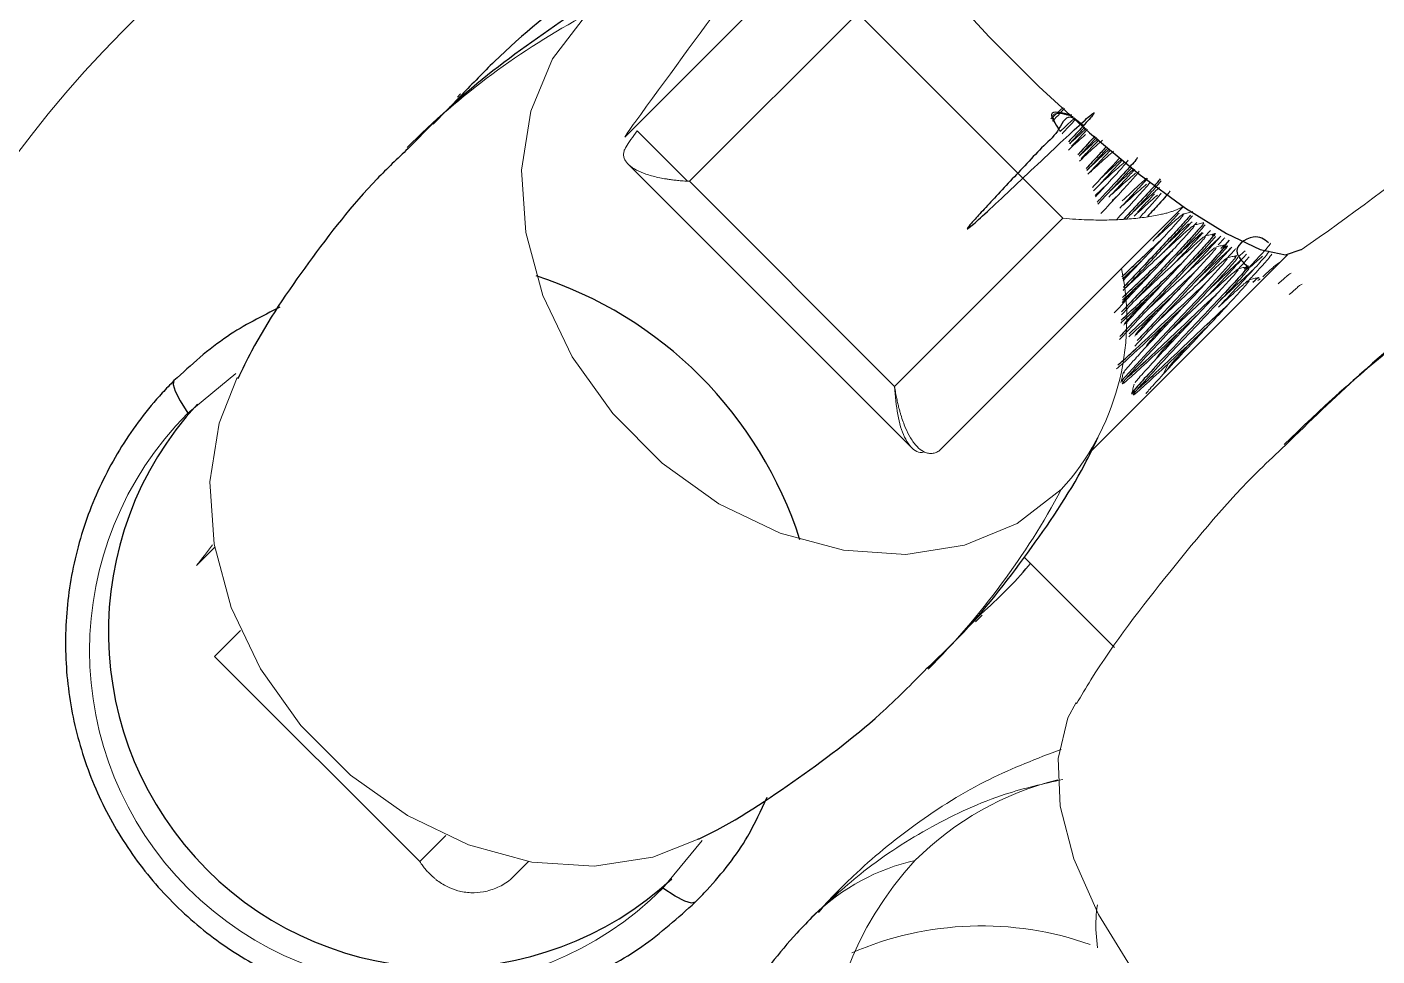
# Model space of a CAD drawing. Header units: millimetres. Extents: x -635 to 515, y -448 to 489.
# Drawn here: x -582.26 to -547.47, y 174.48 to 198.41 of the extents above; entities that cross this region are included whole.
import ezdxf

# ---------------------------------------------------------------- set-up
doc = ezdxf.new("R2010")
doc.units = ezdxf.units.MM

msp = doc.modelspace()

# ---------------------------------------------------------------- linework, layer by layer
at = {"color": 144, "linetype": 'Continuous', "lineweight": 18}
for p, q in [((-530.297, 247.799), (-579.794, 198.301)), ((-566.852, 195.577), (-560.547, 201.882)), ((-560.852, 198.771), (-565.186, 194.437)), ((-555.567, 193.487), (-560.852, 198.771)), ((-565.241, 194.444), (-566.533, 195.735)), ((-565.186, 194.437), (-559.901, 189.153)), ((-558.761, 187.487), (-552.457, 193.791)), ((-552.112, 193.38), (-552.222, 193.261)), ((-551.763, 193.169), (-551.918, 193.001)), ((-554.833, 187.484), (-549.774, 192.543)), ((-549.965, 192.353), (-549.966, 192.354)), ((-552.96, 189.498), (-552.85, 189.734)), ((-576.879, 189.487), (-578.115, 188.462)), ((-577.891, 184.538), (-577.425, 185.004)), ((-556.565, 184.751), (-554.237, 182.423)), ((-576.754, 182.868), (-577.424, 182.199)), ((-577.424, 182.199), (-572.139, 176.915)), ((-571.47, 177.584), (-572.139, 176.915)), ((-565.877, 176.223), (-564.857, 177.451)), ((-569.8, 176.447), (-569.334, 176.913)), ((-561.551, 175.94), (-561.258, 176.251))]:
    msp.add_line(p, q, dxfattribs=at)
at = {"color": 7, "linetype": 'Continuous', "lineweight": 25}
for p, q in [((-571.051, 196.668), (-571.792, 195.913)), ((-566.751, 194.862), (-559.476, 187.587)), ((-554.735, 194.073), (-554.421, 194.367)), ((-554.291, 193.942), (-554.139, 194.083)), ((-555.567, 193.487), (-559.901, 189.153)), ((-551.275, 192.917), (-551.385, 192.797)), ((-558.203, 182.744), (-557.665, 183.293))]:
    msp.add_line(p, q, dxfattribs=at)
at = {"color": 7, "linetype": 'Continuous', "lineweight": 25, "flags": 128}
for points in [[(-561.663, 204.914), (-561.796, 204.513), (-561.656, 203.863), (-561.249, 202.99), (-560.593, 201.935), (-559.716, 200.742), (-558.656, 199.464), (-557.461, 198.157), (-556.181, 196.878), (-554.874, 195.682), (-553.596, 194.623), (-552.403, 193.746), (-551.348, 193.089), (-550.475, 192.682), (-549.825, 192.542), (-549.424, 192.676)], [(-551.136, 192.488), (-551.1, 192.519), (-551.136, 192.441), (-551.446, 192.095), (-551.985, 191.514), (-552.629, 190.831), (-553.263, 190.159), (-553.772, 189.609), (-554.04, 189.305), (-554.026, 189.276), (-554.026, 189.276)]]:
    msp.add_lwpolyline(points, dxfattribs=at)
at = {"color": 144, "linetype": 'Continuous', "lineweight": 18, "flags": 128}
for points in [[(-567.843, 198.734), (-568.713, 197.596), (-569.278, 196.241), (-569.513, 194.727), (-569.407, 193.12), (-568.966, 191.492), (-568.208, 189.912), (-567.166, 188.451), (-565.887, 187.172), (-564.426, 186.13), (-562.846, 185.372), (-561.218, 184.931), (-559.612, 184.825), (-558.097, 185.06), (-556.742, 185.625), (-555.604, 186.496)], [(-571.082, 196.691), (-571.096, 196.678), (-571.167, 196.605)], [(-576.846, 189.383), (-577.31, 188.208), (-577.545, 186.694), (-577.44, 185.088), (-576.998, 183.459), (-576.24, 181.88), (-575.199, 180.419), (-573.919, 179.139), (-572.458, 178.098), (-570.879, 177.34), (-569.25, 176.899), (-567.644, 176.793), (-566.13, 177.028), (-564.961, 177.49)], [(-543.066, 168.851), (-543.46, 168.642), (-544.503, 168.391), (-545.731, 168.441), (-547.093, 168.792), (-548.528, 169.427), (-549.973, 170.319), (-551.366, 171.429), (-552.645, 172.708), (-553.755, 174.101), (-554.647, 175.546), (-555.282, 176.981), (-555.633, 178.343), (-555.683, 179.571), (-555.432, 180.614), (-555.224, 181.007)], [(-561.971, 175.538), (-561.976, 175.533), (-562.039, 175.469)]]:
    msp.add_lwpolyline(points, dxfattribs=at)
at = {"color": 8, "linetype": 'Continuous', "lineweight": 25, "flags": 128}
for points in [[(-578.472, 189.302), (-578.472, 189.302), (-578.495, 189.203), (-578.443, 189.03), (-578.317, 188.783), (-578.115, 188.462)], [(-557.642, 183.261), (-557.66, 183.243), (-557.813, 183.091)], [(-565.037, 175.867), (-565.037, 175.867), (-565.135, 175.843), (-565.308, 175.895), (-565.555, 176.022), (-565.877, 176.223)]]:
    msp.add_lwpolyline(points, dxfattribs=at)
at = {"color": 144, "linetype": 'Continuous', "lineweight": 18}
for centre, radius, start, end in [((-576.919, 232.961), 48.774, 304.3141, 325.6859), ((-558.566, 181.388), 19.671, 118.1366, 134.9595), ((-559.995, 178.502), 28, 135, 315), ((-560.429, 190.868), 6.512, 317.8186, 11.7465), ((-571.993, 182.345), 8.654, 135.0304, 314.9696), ((-572.95, 195.772), 19.67, 315.023, 331.8635), ((-553.763, 171.317), 7.943, 104.0965, 134.8968), ((-558.155, 171.584), 5.495, 102.769, 133.9817), ((-553.015, 171.059), 8.661, 137.1986, 312.8014), ((-557.656, 166.852), 8.403, 70.5445, 113.4687)]:
    msp.add_arc(centre, radius, start, end, dxfattribs=at)
at = {"color": 8, "linetype": 'Continuous', "lineweight": 25}
msp.add_arc((-523.934, 161.533), 36.8, 122.6913, 134.7843, dxfattribs=at)
at = {"color": 7, "linetype": 'Continuous', "lineweight": 25}
for centre, radius, start, end in [((-572.341, 181.998), 10.501, 17.7526, 72.2474), ((-571.509, 182.829), 8.654, 137.2971, 312.7029)]:
    msp.add_arc(centre, radius, start, end, dxfattribs=at)
at = {"color": 144, "linetype": 'Continuous', "lineweight": 18}
for points, knots in [([(-561.688, 202.655), (-562.507, 201.539), (-564.146, 199.306), (-565.78, 197.07), (-566.597, 195.951)], [0, 0, 0, 0, 0.5, 1, 1, 1, 1]), ([(-555.874, 196.044), (-555.771, 196.141), (-555.655, 196.25), (-555.565, 196.333), (-555.556, 196.341)], [0, 0, 0, 0, 0.8952204, 1, 1, 1, 1]), ([(-555.524, 196.313), (-555.563, 196.271), (-555.653, 196.173), (-555.766, 196.053), (-555.83, 195.985)], [0, 0, 0, 0, 0.433071, 1, 1, 1, 1]), ([(-555.294, 196.104), (-555.55, 196.173), (-555.972, 196.286), (-555.732, 195.889), (-555.637, 195.732)], [0, 0, 0, 0, 0.605757, 1, 1, 1, 1]), ([(-555.63, 195.724), (-555.513, 195.835), (-555.378, 195.962), (-555.273, 196.059), (-555.258, 196.072)], [0, 0, 0, 0, 0.86486, 1, 1, 1, 1]), ([(-555.228, 196.044), (-555.271, 195.998), (-555.375, 195.885), (-555.507, 195.745), (-555.584, 195.663)], [0, 0, 0, 0, 0.414418, 1, 1, 1, 1]), ([(-555.421, 195.24), (-555.253, 195.396), (-555.071, 195.564), (-554.985, 195.638), (-554.978, 195.644)], [0, 0, 0, 0, 0.922276, 1, 1, 1, 1]), ([(-554.998, 195.836), (-555.085, 195.739), (-555.188, 195.625), (-555.365, 195.436), (-555.39, 195.41)], [0, 0, 0, 0, 0.857499, 1, 1, 1, 1]), ([(-555.386, 195.405), (-555.256, 195.528), (-555.1, 195.675), (-554.98, 195.785), (-554.961, 195.803)], [0, 0, 0, 0, 0.842355, 1, 1, 1, 1]), ([(-554.932, 195.776), (-554.979, 195.725), (-555.098, 195.596), (-555.248, 195.436), (-555.338, 195.341)], [0, 0, 0, 0, 0.400322, 1, 1, 1, 1]), ([(-554.701, 195.567), (-554.784, 195.476), (-554.907, 195.341), (-555.086, 195.149), (-555.144, 195.087)], [0, 0, 0, 0, 0.678931, 1, 1, 1, 1]), ([(-565.186, 194.437), (-565.241, 194.44), (-565.346, 194.446), (-565.492, 194.459), (-565.62, 194.473), (-565.731, 194.488), (-565.827, 194.504), (-566.004, 194.536), (-566.237, 194.593), (-566.508, 194.695), (-566.715, 194.817), (-566.832, 194.944), (-566.88, 195.054), (-566.889, 195.144), (-566.872, 195.235), (-566.838, 195.296), (-566.822, 195.326)], [0, 0, 0, 0, 0.0535495, 0.1023569, 0.1464226, 0.1857466, 0.2203296, 0.2501724, 0.3835631, 0.4995686, 0.6313412, 0.7494091, 0.8156958, 0.8792998, 0.9405953, 1, 1, 1, 1]), ([(-555.143, 195.085), (-554.998, 195.222), (-554.823, 195.387), (-554.687, 195.511), (-554.663, 195.533)], [0, 0, 0, 0, 0.825006, 1, 1, 1, 1]), ([(-555.138, 194.957), (-554.98, 195.103), (-554.708, 195.354), (-554.588, 195.454), (-554.538, 195.496)], [0, 0, 0, 0, 0.579646, 1, 1, 1, 1]), ([(-554.635, 195.508), (-554.687, 195.451), (-554.821, 195.307), (-554.989, 195.128), (-555.092, 195.019)], [0, 0, 0, 0, 0.389295, 1, 1, 1, 1]), ([(-554.948, 194.72), (-554.772, 194.886), (-554.559, 195.086), (-554.395, 195.238), (-554.366, 195.264)], [0, 0, 0, 0, 0.826749, 1, 1, 1, 1]), ([(-554.405, 195.299), (-554.432, 195.269), (-554.531, 195.159), (-554.723, 194.951), (-554.902, 194.76), (-554.946, 194.713)], [0, 0, 0, 0, 0.217451, 0.808858, 1, 1, 1, 1]), ([(-554.339, 195.24), (-554.396, 195.178), (-554.564, 194.996), (-554.775, 194.771), (-554.916, 194.622)], [0, 0, 0, 0, 0.33652, 1, 1, 1, 1]), ([(-554.855, 194.674), (-554.697, 194.82), (-554.425, 195.071), (-554.305, 195.171), (-554.255, 195.214)], [0, 0, 0, 0, 0.579646, 1, 1, 1, 1]), ([(-554.105, 195.034), (-554.168, 194.965), (-554.315, 194.804), (-554.568, 194.531), (-554.757, 194.33), (-554.804, 194.281)], [0, 0, 0, 0, 0.361583, 0.842463, 1, 1, 1, 1]), ([(-554.033, 194.982), (-554.097, 194.913), (-554.305, 194.687), (-554.589, 194.386), (-554.767, 194.196), (-554.774, 194.189)], [0, 0, 0, 0, 0.298487, 0.974926, 1, 1, 1, 1]), ([(-553.877, 194.98), (-553.924, 194.922), (-554.018, 194.805), (-554.344, 194.448), (-554.618, 194.155), (-554.725, 194.04)], [0, 0, 0, 0, 0.378258, 0.756515, 1, 1, 1, 1]), ([(-554.601, 194.497), (-554.449, 194.641), (-554.25, 194.828), (-554.096, 194.969), (-554.061, 195.002)], [0, 0, 0, 0, 0.767359, 1, 1, 1, 1]), ([(-554.573, 194.392), (-554.415, 194.537), (-554.142, 194.788), (-554.023, 194.889), (-553.972, 194.931)], [0, 0, 0, 0, 0.579646, 1, 1, 1, 1]), ([(-553.783, 194.798), (-553.826, 194.749), (-553.955, 194.603), (-554.282, 194.251), (-554.568, 193.948), (-554.661, 193.848)], [0, 0, 0, 0, 0.256556, 0.756631, 1, 1, 1, 1]), ([(-553.595, 194.697), (-553.641, 194.639), (-553.734, 194.523), (-554.102, 194.122), (-554.425, 193.774), (-554.582, 193.607)], [0, 0, 0, 0, 0.340759, 0.681517, 1, 1, 1, 1]), ([(-553.709, 194.744), (-553.786, 194.66), (-553.982, 194.447), (-554.229, 194.184), (-554.38, 194.025)], [0, 0, 0, 0, 0.393188, 1, 1, 1, 1]), ([(-554.319, 194.213), (-554.167, 194.356), (-553.95, 194.561), (-553.782, 194.715), (-553.732, 194.761)], [0, 0, 0, 0, 0.70017, 1, 1, 1, 1]), ([(-554.29, 194.109), (-554.132, 194.254), (-553.859, 194.506), (-553.74, 194.606), (-553.69, 194.648)], [0, 0, 0, 0, 0.5796459, 1, 1, 1, 1]), ([(-553.384, 194.506), (-553.474, 194.408), (-553.683, 194.181), (-553.947, 193.901), (-554.097, 193.742)], [0, 0, 0, 0, 0.432022, 1, 1, 1, 1]), ([(-554.036, 193.931), (-553.885, 194.073), (-553.649, 194.295), (-553.468, 194.461), (-553.404, 194.52)], [0, 0, 0, 0, 0.643052, 1, 1, 1, 1]), ([(-553.312, 194.414), (-553.358, 194.356), (-553.452, 194.239), (-553.784, 193.877), (-554.063, 193.578), (-554.176, 193.456)], [0, 0, 0, 0, 0.373321, 0.746641, 1, 1, 1, 1]), ([(-554.007, 193.826), (-553.849, 193.972), (-553.576, 194.223), (-553.457, 194.323), (-553.407, 194.365)], [0, 0, 0, 0, 0.579646, 1, 1, 1, 1]), ([(-553.03, 194.452), (-553.074, 194.396), (-553.161, 194.286), (-553.506, 193.913), (-553.804, 193.594), (-553.925, 193.464)], [0, 0, 0, 0, 0.375416, 0.745934, 1, 1, 1, 1]), ([(-553.757, 193.644), (-553.605, 193.787), (-553.35, 194.027), (-553.154, 194.207), (-553.075, 194.279)], [0, 0, 0, 0, 0.59702, 1, 1, 1, 1]), ([(-553.724, 193.543), (-553.566, 193.689), (-553.294, 193.94), (-553.174, 194.04), (-553.124, 194.082)], [0, 0, 0, 0, 0.579646, 1, 1, 1, 1]), ([(-553.202, 194.114), (-553.26, 194.052), (-553.389, 193.911), (-553.553, 193.737), (-553.644, 193.64)], [0, 0, 0, 0, 0.445922, 1, 1, 1, 1]), ([(-553.029, 194.131), (-553.077, 194.072), (-553.173, 193.952), (-553.411, 193.692), (-553.579, 193.511), (-553.585, 193.504)], [0, 0, 0, 0, 0.490146, 0.980292, 1, 1, 1, 1]), ([(-552.457, 193.791), (-552.476, 193.78), (-552.514, 193.757), (-552.582, 193.724), (-552.658, 193.693), (-552.743, 193.662), (-552.837, 193.633), (-552.938, 193.606), (-553.123, 193.562), (-553.423, 193.509), (-553.833, 193.465), (-554.273, 193.44), (-554.638, 193.437), (-554.963, 193.444), (-555.248, 193.458), (-555.454, 193.476), (-555.567, 193.487)], [0, 0, 0, 0, 0.033608, 0.067817, 0.10271, 0.138368, 0.174869, 0.212286, 0.250688, 0.368489, 0.500512, 0.616353, 0.749899, 0.814266, 0.897633, 1, 1, 1, 1]), ([(-553.158, 192.977), (-553.005, 193.118), (-552.704, 193.395), (-552.463, 193.604), (-552.425, 193.603), (-552.611, 193.383), (-552.982, 192.978), (-553.479, 192.443), (-553.838, 192.062), (-554.013, 191.877)], [0, 0, 0, 0, 0.1446756, 0.2848588, 0.4307958, 0.5730117, 0.7152276, 0.8611646, 1, 1, 1, 1]), ([(-552.225, 193.549), (-552.231, 193.541), (-552.255, 193.505), (-552.426, 193.316), (-552.721, 192.995), (-553.113, 192.576), (-553.543, 192.119), (-553.857, 191.789), (-554, 191.637), (-554.011, 191.626)], [0, 0, 0, 0, 0.052963, 0.236327, 0.423254, 0.615065, 0.803612, 0.986168, 1, 1, 1, 1]), ([(-552.57, 193.62), (-552.649, 193.534), (-552.848, 193.319), (-553.098, 193.053), (-553.248, 192.894)], [0, 0, 0, 0, 0.400498, 1, 1, 1, 1]), ([(-552.214, 193.659), (-552.254, 193.648), (-552.335, 193.627), (-552.416, 193.605), (-552.456, 193.595)], [0, 0, 0, 0, 0.500035, 1, 1, 1, 1]), ([(-552.2, 193.284), (-552.187, 193.29), (-552.151, 193.307), (-552.335, 193.094), (-552.698, 192.696), (-553.195, 192.161), (-553.752, 191.572), (-554.074, 191.225), (-554.238, 191.049)], [0, 0, 0, 0, 0.1014, 0.280078, 0.458756, 0.642108, 0.818232, 1, 1, 1, 1]), ([(-551.9, 193.319), (-551.929, 193.28), (-551.988, 193.204), (-552.231, 192.937), (-552.564, 192.577), (-552.974, 192.139), (-553.413, 191.675), (-553.789, 191.279), (-553.985, 191.069), (-554.055, 190.994)], [0, 0, 0, 0, 0.154365, 0.30349, 0.458323, 0.614909, 0.76663, 0.917307, 1, 1, 1, 1]), ([(-552.235, 193.394), (-552.331, 193.29), (-552.545, 193.058), (-552.816, 192.77), (-552.965, 192.611)], [0, 0, 0, 0, 0.447586, 1, 1, 1, 1]), ([(-552.906, 192.798), (-552.753, 192.942), (-552.539, 193.144), (-552.374, 193.296), (-552.326, 193.339)], [0, 0, 0, 0, 0.7115949, 1, 1, 1, 1]), ([(-552.876, 192.695), (-552.709, 192.849), (-552.563, 192.981), (-552.398, 193.13), (-552.352, 193.171), (-552.272, 193.24), (-552.24, 193.267), (-552.216, 193.285)], [0, 0, 0, 0, 0.5, 0.5, 0.75, 0.75, 1, 1, 1, 1]), ([(-551.952, 193.112), (-552.048, 193.008), (-552.262, 192.775), (-552.533, 192.487), (-552.683, 192.328)], [0, 0, 0, 0, 0.447724, 1, 1, 1, 1]), ([(-551.93, 193.377), (-551.971, 193.366), (-552.051, 193.344), (-552.132, 193.323), (-552.172, 193.312)], [0, 0, 0, 0, 0.500033, 1, 1, 1, 1]), ([(-551.646, 193.02), (-551.636, 193.022), (-551.609, 193.028), (-551.889, 192.718), (-552.4, 192.166), (-553.056, 191.47), (-553.683, 190.81), (-553.974, 190.495), (-554.1, 190.359)], [0, 0, 0, 0, 0.104884, 0.290646, 0.48142, 0.671243, 0.857794, 1, 1, 1, 1]), ([(-551.917, 193.001), (-551.904, 193.007), (-551.869, 193.023), (-552.052, 192.811), (-552.415, 192.413), (-552.912, 191.878), (-553.469, 191.289), (-553.791, 190.943), (-553.955, 190.766)], [0, 0, 0, 0, 0.099099, 0.278234, 0.457369, 0.641192, 0.817767, 1, 1, 1, 1]), ([(-551.404, 192.715), (-551.369, 192.743), (-551.271, 192.819), (-551.445, 192.611), (-551.866, 192.153), (-552.475, 191.502), (-553.156, 190.786), (-553.528, 190.387), (-553.713, 190.189)], [0, 0, 0, 0, 0.1046801, 0.2865544, 0.4647294, 0.6488433, 0.8259079, 1, 1, 1, 1]), ([(-552.593, 192.412), (-552.443, 192.549), (-552.149, 192.818), (-551.934, 193.011), (-551.927, 193.003), (-551.925, 193.002)], [0, 0, 0, 0, 0.45793, 0.901641, 1, 1, 1, 1]), ([(-551.49, 193.022), (-551.496, 193.016), (-551.605, 192.895), (-551.931, 192.544), (-552.255, 192.199), (-552.4, 192.045)], [0, 0, 0, 0, 0.031073, 0.568371, 1, 1, 1, 1]), ([(-552.341, 192.232), (-552.191, 192.373), (-551.869, 192.675), (-551.622, 192.902), (-551.49, 193.022)], [0, 0, 0, 0, 0.465876, 1, 1, 1, 1]), ([(-551.647, 193.094), (-551.687, 193.083), (-551.768, 193.062), (-551.848, 193.04), (-551.889, 193.029)], [0, 0, 0, 0, 0.50003, 1, 1, 1, 1]), ([(-551.364, 192.811), (-551.404, 192.8), (-551.485, 192.779), (-551.565, 192.757), (-551.606, 192.746)], [0, 0, 0, 0, 0.500026, 1, 1, 1, 1]), ([(-551.39, 192.985), (-551.404, 192.968), (-551.444, 192.924), (-551.516, 192.847), (-551.561, 192.798)], [0, 0, 0, 0, 0.364157, 1, 1, 1, 1]), ([(-550.22, 192.843), (-550.214, 192.84), (-550.199, 192.833), (-550.431, 192.576), (-550.704, 192.282), (-550.8, 192.18)], [0, 0, 0, 0, 0.299175, 0.756338, 1, 1, 1, 1]), ([(-551.067, 192.482), (-551.055, 192.479), (-551.032, 192.475), (-551.371, 192.1), (-551.909, 191.521), (-552.577, 190.814), (-553.237, 190.116), (-553.758, 189.552), (-554.051, 189.225), (-554.047, 189.186), (-553.748, 189.448), (-553.207, 189.949), (-552.6, 190.521), (-552.231, 190.869), (-552.094, 191)], [0, 0, 0, 0, 0.087689, 0.172036, 0.259306, 0.345158, 0.43068, 0.518098, 0.602381, 0.690014, 0.77495, 0.861429, 0.94829, 1, 1, 1, 1]), ([(-554.028, 191.922), (-554.023, 191.927), (-553.873, 192.068), (-553.685, 192.247), (-553.522, 192.401), (-553.502, 192.419)], [0, 0, 0, 0, 0.0274281, 0.8831324, 1, 1, 1, 1]), ([(-554.01, 191.632), (-553.997, 191.644), (-553.815, 191.814), (-553.393, 192.214), (-553.05, 192.533), (-552.876, 192.695)], [0, 0, 0, 0, 0.036135, 0.510467, 1, 1, 1, 1]), ([(-553.678, 191.395), (-553.493, 191.569), (-553.114, 191.926), (-552.77, 192.247), (-552.593, 192.412)], [0, 0, 0, 0, 0.487424, 1, 1, 1, 1]), ([(-551.634, 192.718), (-551.621, 192.724), (-551.586, 192.74), (-551.769, 192.528), (-552.133, 192.131), (-552.63, 191.595), (-553.186, 191.006), (-553.509, 190.66), (-553.672, 190.484)], [0, 0, 0, 0, 0.098469, 0.277729, 0.45699, 0.640941, 0.817639, 1, 1, 1, 1]), ([(-551.351, 192.435), (-551.338, 192.441), (-551.303, 192.458), (-551.486, 192.245), (-551.85, 191.848), (-552.347, 191.312), (-552.903, 190.724), (-553.226, 190.377), (-553.389, 190.201)], [0, 0, 0, 0, 0.099808, 0.278802, 0.457797, 0.641474, 0.81791, 1, 1, 1, 1]), ([(-552.31, 192.129), (-552.16, 192.266), (-551.866, 192.536), (-551.651, 192.728), (-551.644, 192.72), (-551.642, 192.719)], [0, 0, 0, 0, 0.4574194, 0.9006355, 1, 1, 1, 1]), ([(-552.158, 191.856), (-551.973, 192.03), (-551.615, 192.366), (-551.34, 192.618), (-551.207, 192.739)], [0, 0, 0, 0, 0.517476, 1, 1, 1, 1]), ([(-551.207, 192.739), (-551.213, 192.733), (-551.322, 192.612), (-551.648, 192.261), (-551.972, 191.916), (-552.117, 191.762)], [0, 0, 0, 0, 0.031073, 0.568371, 1, 1, 1, 1]), ([(-552.027, 191.846), (-551.86, 192), (-551.715, 192.133), (-551.549, 192.282), (-551.503, 192.323), (-551.424, 192.391), (-551.391, 192.418), (-551.367, 192.437)], [0, 0, 0, 0, 0.5, 0.5, 0.75, 0.75, 1, 1, 1, 1]), ([(-550.829, 192.563), (-550.865, 192.523), (-550.998, 192.374), (-551.362, 191.982), (-551.689, 191.634), (-551.834, 191.479)], [0, 0, 0, 0, 0.168014, 0.629374, 1, 1, 1, 1]), ([(-551.778, 191.664), (-551.627, 191.805), (-551.304, 192.109), (-551.057, 192.336), (-550.925, 192.457)], [0, 0, 0, 0, 0.467397, 1, 1, 1, 1]), ([(-550.248, 192.635), (-550.271, 192.6), (-550.315, 192.531), (-550.643, 192.171), (-551.074, 191.704), (-551.404, 191.353), (-551.551, 191.196)], [0, 0, 0, 0, 0.263991, 0.519785, 0.786078, 1, 1, 1, 1]), ([(-551.107, 192.702), (-551.122, 192.685), (-551.184, 192.616), (-551.292, 192.5), (-551.374, 192.412)], [0, 0, 0, 0, 0.243466, 1, 1, 1, 1]), ([(-551.081, 192.528), (-551.122, 192.517), (-551.202, 192.496), (-551.283, 192.474), (-551.323, 192.464)], [0, 0, 0, 0, 0.500023, 1, 1, 1, 1]), ([(-550.759, 192.492), (-550.793, 192.454), (-550.871, 192.366), (-551.012, 192.214), (-551.091, 192.129)], [0, 0, 0, 0, 0.4317673, 1, 1, 1, 1]), ([(-551.011, 192.513), (-550.985, 192.537), (-550.918, 192.599), (-550.883, 192.63), (-550.861, 192.649)], [0, 0, 0, 0, 0.379192, 1, 1, 1, 1]), ([(-550.178, 192.564), (-550.201, 192.528), (-550.248, 192.457), (-550.504, 192.175), (-550.733, 191.928), (-550.809, 191.846)], [0, 0, 0, 0, 0.408021, 0.803373, 1, 1, 1, 1]), ([(-550.736, 192.223), (-550.709, 192.248), (-550.556, 192.389), (-550.479, 192.456), (-550.416, 192.51)], [0, 0, 0, 0, 0.181026, 1, 1, 1, 1]), ([(-554.028, 191.372), (-553.878, 191.514), (-553.61, 191.767), (-553.339, 192.024), (-553.22, 192.136)], [0, 0, 0, 0, 0.562028, 1, 1, 1, 1]), ([(-550.871, 192.13), (-550.869, 192.132), (-550.74, 192.248), (-550.731, 192.228), (-550.905, 192.015), (-551.37, 191.513), (-551.992, 190.848), (-552.674, 190.131), (-553.268, 189.494), (-553.673, 189.053), (-553.804, 188.883), (-553.63, 189.015), (-553.184, 189.425), (-552.554, 190.012), (-552.043, 190.5), (-551.819, 190.71), (-551.806, 190.722)], [0, 0, 0, 0, 0.001105, 0.084974, 0.167738, 0.249853, 0.334022, 0.41509, 0.499358, 0.581202, 0.664255, 0.747936, 0.82926, 0.913648, 0.99491, 1, 1, 1, 1]), ([(-553.39, 191.117), (-553.207, 191.29), (-552.83, 191.645), (-552.487, 191.964), (-552.31, 192.129)], [0, 0, 0, 0, 0.485036, 1, 1, 1, 1]), ([(-551.069, 192.153), (-551.056, 192.159), (-551.019, 192.176), (-551.203, 191.963), (-551.567, 191.565), (-552.064, 191.029), (-552.621, 190.441), (-552.943, 190.094), (-553.107, 189.918)], [0, 0, 0, 0, 0.103083, 0.281426, 0.459769, 0.642779, 0.818573, 1, 1, 1, 1]), ([(-551.744, 191.563), (-551.588, 191.707), (-551.282, 191.989), (-551.149, 192.099), (-551.085, 192.153)], [0, 0, 0, 0, 0.508238, 1, 1, 1, 1]), ([(-551.493, 191.383), (-551.343, 191.524), (-551.021, 191.827), (-550.774, 192.053), (-550.642, 192.174)], [0, 0, 0, 0, 0.4658773, 1, 1, 1, 1]), ([(-550.799, 192.245), (-550.84, 192.234), (-550.92, 192.213), (-551.001, 192.191), (-551.041, 192.18)], [0, 0, 0, 0, 0.50002, 1, 1, 1, 1]), ([(-550.412, 191.978), (-550.399, 191.99), (-550.232, 192.144), (-550.036, 192.318), (-549.989, 192.341), (-549.966, 192.352)], [0, 0, 0, 0, 0.040426, 0.512647, 1, 1, 1, 1]), ([(-550.012, 191.8), (-549.928, 191.876), (-549.727, 192.058), (-549.699, 192.065), (-549.683, 192.069)], [0, 0, 0, 0, 0.4177702, 1, 1, 1, 1]), ([(-554.07, 190.786), (-554.06, 190.796), (-553.924, 190.921), (-553.602, 191.224), (-553.219, 191.588), (-553.008, 191.786), (-552.943, 191.847)], [0, 0, 0, 0, 0.032312, 0.436359, 0.82541, 1, 1, 1, 1]), ([(-553.664, 191.716), (-553.767, 191.605), (-553.924, 191.436), (-554.005, 191.344), (-554.033, 191.313)], [0, 0, 0, 0, 0.651503, 1, 1, 1, 1]), ([(-553.116, 190.826), (-552.93, 191.001), (-552.55, 191.36), (-552.204, 191.682), (-552.027, 191.846)], [0, 0, 0, 0, 0.4891282, 1, 1, 1, 1]), ([(-550.787, 191.87), (-550.773, 191.876), (-550.736, 191.894), (-550.92, 191.68), (-551.284, 191.282), (-551.781, 190.747), (-552.338, 190.158), (-552.66, 189.811), (-552.824, 189.635)], [0, 0, 0, 0, 0.106742, 0.284358, 0.461973, 0.644236, 0.819313, 1, 1, 1, 1]), ([(-551.461, 191.28), (-551.295, 191.434), (-551.149, 191.567), (-550.984, 191.716), (-550.937, 191.757), (-550.858, 191.826), (-550.826, 191.853), (-550.801, 191.871)], [0, 0, 0, 0, 0.5, 0.5, 0.75, 0.75, 1, 1, 1, 1]), ([(-550.518, 191.962), (-550.558, 191.951), (-550.639, 191.93), (-550.719, 191.908), (-550.76, 191.897)], [0, 0, 0, 0, 0.500022, 1, 1, 1, 1]), ([(-550.543, 191.878), (-550.519, 191.9), (-550.472, 191.94), (-550.493, 191.914), (-550.503, 191.901)], [0, 0, 0, 0, 0.521953, 1, 1, 1, 1]), ([(-549.729, 191.517), (-549.645, 191.593), (-549.444, 191.775), (-549.416, 191.782), (-549.4, 191.786)], [0, 0, 0, 0, 0.41777, 1, 1, 1, 1]), ([(-553.381, 191.434), (-553.477, 191.329), (-553.721, 191.065), (-553.966, 190.792), (-553.985, 190.749), (-553.994, 190.727)], [0, 0, 0, 0, 0.244486, 0.616286, 1, 1, 1, 1]), ([(-553.867, 190.429), (-553.852, 190.442), (-553.671, 190.61), (-553.175, 191.078), (-552.742, 191.488), (-552.539, 191.679)], [0, 0, 0, 0, 0.044608, 0.553241, 1, 1, 1, 1]), ([(-552.824, 190.552), (-552.641, 190.724), (-552.264, 191.079), (-551.921, 191.399), (-551.744, 191.563)], [0, 0, 0, 0, 0.484851, 1, 1, 1, 1]), ([(-554.179, 189.602), (-554.064, 189.706), (-553.827, 189.918), (-553.198, 190.504), (-552.668, 191.009), (-552.414, 191.247), (-552.375, 191.284)], [0, 0, 0, 0, 0.307575, 0.630623, 0.943146, 1, 1, 1, 1]), ([(-553.101, 191.148), (-553.196, 191.044), (-553.439, 190.781), (-553.683, 190.51), (-553.702, 190.466), (-553.711, 190.445)], [0, 0, 0, 0, 0.242587, 0.615321, 1, 1, 1, 1]), ([(-552.812, 190.872), (-552.91, 190.766), (-553.155, 190.5), (-553.4, 190.227), (-553.419, 190.184), (-553.428, 190.162)], [0, 0, 0, 0, 0.246452, 0.617284, 1, 1, 1, 1]), ([(-552.534, 190.584), (-552.63, 190.479), (-552.873, 190.216), (-553.117, 189.944), (-553.136, 189.901), (-553.146, 189.879)], [0, 0, 0, 0, 0.243243, 0.615654, 1, 1, 1, 1]), ([(-553.389, 190.201), (-553.505, 190.076), (-553.609, 189.962), (-553.738, 189.82), (-553.777, 189.777), (-553.845, 189.7), (-553.875, 189.667), (-553.952, 189.578), (-553.987, 189.534), (-554.014, 189.488), (-554.006, 189.486), (-553.978, 189.506)], [0, 0, 0, 0, 0.25, 0.25, 0.375, 0.375, 0.5, 0.5, 0.75, 0.75, 1, 1, 1, 1]), ([(-552.248, 190.304), (-552.345, 190.199), (-552.59, 189.934), (-552.835, 189.661), (-552.853, 189.618), (-552.863, 189.596)], [0, 0, 0, 0, 0.24548, 0.616791, 1, 1, 1, 1]), ([(-553.107, 189.918), (-553.245, 189.767), (-553.517, 189.471), (-553.716, 189.246), (-553.701, 189.243), (-553.696, 189.242)], [0, 0, 0, 0, 0.41451, 0.81615, 1, 1, 1, 1]), ([(-552.824, 189.635), (-552.962, 189.484), (-553.234, 189.188), (-553.433, 188.963), (-553.418, 188.96), (-553.413, 188.959)], [0, 0, 0, 0, 0.4116175, 0.8104539, 1, 1, 1, 1]), ([(-554.007, 189.499), (-554.017, 189.458), (-554.039, 189.378), (-554.06, 189.297), (-554.071, 189.257)], [0, 0, 0, 0, 0.499966, 1, 1, 1, 1]), ([(-559.901, 189.153), (-559.892, 189.097), (-559.875, 188.99), (-559.846, 188.843), (-559.818, 188.713), (-559.79, 188.6), (-559.764, 188.503), (-559.712, 188.324), (-559.626, 188.087), (-559.487, 187.811), (-559.332, 187.6), (-559.181, 187.48), (-559.055, 187.431), (-558.954, 187.421), (-558.856, 187.437), (-558.792, 187.47), (-558.761, 187.487)], [0, 0, 0, 0, 0.05357, 0.10239, 0.146457, 0.185773, 0.220338, 0.250156, 0.383699, 0.499563, 0.631583, 0.749407, 0.815934, 0.879605, 0.940817, 1, 1, 1, 1]), ([(-559.901, 189.153), (-559.88, 188.902), (-559.838, 188.402), (-559.66, 187.81), (-559.429, 187.51), (-559.241, 187.432), (-559.159, 187.465), (-559.142, 187.471)], [0, 0, 0, 0, 0.274146, 0.547441, 0.820739, 0.963171, 1, 1, 1, 1]), ([(-553.724, 189.215), (-553.735, 189.175), (-553.756, 189.094), (-553.778, 189.013), (-553.789, 188.973)], [0, 0, 0, 0, 0.499966, 1, 1, 1, 1]), ([(-549.828, 187.637), (-550.052, 187.428), (-551.13, 186.421), (-552.812, 184.395), (-554.386, 182.369), (-555.091, 181.183), (-555.213, 180.979)], [0, 0, 0, 0, 0.1065, 0.514258, 0.916097, 1, 1, 1, 1]), ([(-555.609, 179.803), (-556.233, 179.565), (-557.548, 179.061), (-559.348, 177.93), (-560.57, 176.929), (-561.158, 176.35), (-561.251, 176.258)], [0, 0, 0, 0, 0.300389, 0.633786, 0.941818, 1, 1, 1, 1]), ([(-555.565, 179.028), (-556.064, 178.915), (-557.241, 178.651), (-558.969, 177.842), (-560.627, 176.786), (-561.557, 175.923), (-561.976, 175.533)], [0, 0, 0, 0, 0.206685, 0.486895, 0.768728, 1, 1, 1, 1]), ([(-572.139, 176.915), (-572.113, 176.876), (-572.063, 176.802), (-571.984, 176.705), (-571.909, 176.621), (-571.839, 176.551), (-571.774, 176.494), (-571.646, 176.389), (-571.449, 176.264), (-571.149, 176.148), (-570.835, 176.098), (-570.544, 176.117), (-570.311, 176.175), (-570.131, 176.244), (-569.96, 176.333), (-569.853, 176.409), (-569.8, 176.447)], [0, 0, 0, 0, 0.05357, 0.10239, 0.146457, 0.185773, 0.220338, 0.250156, 0.383699, 0.499563, 0.631583, 0.749407, 0.815934, 0.879605, 0.940817, 1, 1, 1, 1]), ([(-561.251, 176.258), (-561.434, 176.08), (-561.649, 175.872), (-561.831, 175.637), (-561.858, 175.602)], [0, 0, 0, 0, 0.852021, 1, 1, 1, 1]), ([(-554.669, 174.69), (-554.696, 174.938), (-554.735, 175.286), (-554.689, 175.682), (-554.675, 175.797)], [0, 0, 0, 0, 0.711545, 1, 1, 1, 1])]:
    msp.add_open_spline(points, degree=3, knots=knots, dxfattribs=at)
at = {"color": 7, "linetype": 'Continuous', "lineweight": 25}
for points, knots in [([(-566.412, 200.402), (-566.906, 200.089), (-568.24, 199.243), (-569.801, 197.973), (-570.775, 196.957), (-571.051, 196.668)], [0, 0, 0, 0, 0.296239, 0.800344, 1, 1, 1, 1]), ([(-566.506, 199.711), (-566.518, 199.706), (-567.37, 199.318), (-568.97, 198.248), (-570.965, 196.779), (-572.039, 195.687), (-572.443, 195.277)], [0, 0, 0, 0, 0.005269, 0.388248, 0.770128, 1, 1, 1, 1]), ([(-555.33, 196.137), (-555.587, 196.203), (-556.014, 196.312), (-555.766, 195.926), (-555.667, 195.772)], [0, 0, 0, 0, 0.600873, 1, 1, 1, 1]), ([(-555.034, 195.869), (-555.158, 195.973), (-555.468, 196.236), (-555.671, 195.687), (-556.107, 195.321), (-556.541, 194.836), (-556.984, 194.376), (-557.388, 193.942), (-557.716, 193.587), (-557.943, 193.336), (-558.066, 193.182), (-557.983, 193.228), (-557.604, 193.571), (-557.006, 194.127), (-556.296, 194.8), (-555.603, 195.454), (-555.054, 195.961), (-554.747, 196.232), (-554.739, 196.197), (-554.982, 195.923), (-555.29, 195.591), (-555.421, 195.45)], [0, 0, 0, 0, 0.02872, 0.072152, 0.116162, 0.158881, 0.201131, 0.245015, 0.288731, 0.330731, 0.373806, 0.439349, 0.502393, 0.567816, 0.631721, 0.696024, 0.761265, 0.82439, 0.889998, 0.953321, 1, 1, 1, 1]), ([(-554.738, 195.601), (-554.856, 195.471), (-554.974, 195.34), (-555.174, 195.128), (-555.175, 195.127)], [0, 0, 0, 0, 0.997283, 1, 1, 1, 1]), ([(-572.443, 195.277), (-572.712, 195.021), (-573.659, 194.122), (-575.014, 192.366), (-576.21, 190.625), (-576.713, 189.589), (-576.828, 189.351)], [0, 0, 0, 0, 0.149142, 0.523724, 0.890759, 1, 1, 1, 1]), ([(-554.442, 195.333), (-554.508, 195.26), (-554.635, 195.12), (-554.857, 194.883), (-554.964, 194.768)], [0, 0, 0, 0, 0.516423, 1, 1, 1, 1]), ([(-553.645, 195.052), (-553.651, 195.034), (-553.664, 194.996), (-554.038, 194.589), (-554.418, 194.178), (-554.66, 193.922), (-554.679, 193.902)], [0, 0, 0, 0, 0.288089, 0.622556, 0.970281, 1, 1, 1, 1]), ([(-553.06, 194.505), (-553.082, 194.47), (-553.125, 194.399), (-553.497, 193.996), (-553.845, 193.623), (-553.996, 193.462)], [0, 0, 0, 0, 0.36566, 0.72639, 1, 1, 1, 1]), ([(-552.813, 194.187), (-552.804, 194.188), (-552.78, 194.19), (-553.002, 193.943), (-553.28, 193.644), (-553.383, 193.533)], [0, 0, 0, 0, 0.269422, 0.730428, 1, 1, 1, 1]), ([(-552.271, 193.568), (-552.272, 193.567), (-552.292, 193.538), (-552.45, 193.365), (-552.735, 193.054), (-553.125, 192.636), (-553.553, 192.18), (-553.862, 191.857), (-554.001, 191.709), (-554.005, 191.705)], [0, 0, 0, 0, 0.002893, 0.197978, 0.395862, 0.599422, 0.800007, 0.993734, 1, 1, 1, 1]), ([(-551.717, 193.043), (-551.689, 193.064), (-551.619, 193.12), (-551.657, 193.058), (-551.81, 192.879), (-552.083, 192.582), (-552.446, 192.191), (-552.871, 191.738), (-553.314, 191.272), (-553.755, 190.805), (-553.98, 190.561), (-554.094, 190.438)], [0, 0, 0, 0, 0.073907, 0.191955, 0.30663, 0.419855, 0.537509, 0.654807, 0.767499, 0.882931, 1, 1, 1, 1]), ([(-551.943, 193.359), (-551.937, 193.361), (-551.918, 193.367), (-552.027, 193.236), (-552.254, 192.986), (-552.587, 192.626), (-552.995, 192.19), (-553.435, 191.725), (-553.801, 191.339), (-553.989, 191.138), (-554.049, 191.073)], [0, 0, 0, 0, 0.06396, 0.21028, 0.35144, 0.497846, 0.646127, 0.789992, 0.93243, 1, 1, 1, 1]), ([(-552.62, 192.518), (-552.47, 192.66), (-552.229, 192.886), (-552.044, 193.056), (-551.975, 193.119)], [0, 0, 0, 0, 0.626382, 1, 1, 1, 1]), ([(-554.045, 191.975), (-553.906, 192.107), (-553.612, 192.386), (-553.246, 192.73), (-553.061, 192.902), (-553.004, 192.955)], [0, 0, 0, 0, 0.38328, 0.811705, 1, 1, 1, 1]), ([(-551.496, 192.71), (-551.43, 192.764), (-551.297, 192.87), (-551.478, 192.649), (-551.908, 192.181), (-552.517, 191.53), (-553.159, 190.855), (-553.497, 190.493), (-553.647, 190.332)], [0, 0, 0, 0, 0.17448, 0.348512, 0.519142, 0.695366, 0.864845, 1, 1, 1, 1]), ([(-550.264, 192.856), (-550.373, 192.942), (-550.607, 193.125), (-551.28, 192.704), (-550.918, 192.349), (-550.81, 192.242)], [0, 0, 0, 0, 0.377157, 0.813304, 1, 1, 1, 1]), ([(-543.355, 192.814), (-543.945, 192.442), (-545.537, 191.436), (-547.717, 189.702), (-549.2, 188.251), (-549.828, 187.637)], [0, 0, 0, 0, 0.253184, 0.683684, 1, 1, 1, 1]), ([(-554.023, 191.446), (-553.893, 191.569), (-553.614, 191.832), (-553.173, 192.25), (-552.855, 192.549), (-552.725, 192.669), (-552.718, 192.676)], [0, 0, 0, 0, 0.294717, 0.630335, 0.979673, 1, 1, 1, 1]), ([(-554.064, 190.859), (-553.925, 190.99), (-553.646, 191.251), (-553.182, 191.691), (-552.763, 192.088), (-552.534, 192.301), (-552.438, 192.39)], [0, 0, 0, 0, 0.266405, 0.534674, 0.805307, 1, 1, 1, 1]), ([(-553.857, 190.506), (-553.64, 190.709), (-553.213, 191.108), (-552.577, 191.714), (-552.274, 191.996), (-552.161, 192.101)], [0, 0, 0, 0, 0.3944, 0.775771, 1, 1, 1, 1]), ([(-550.893, 192.177), (-550.892, 192.177), (-550.768, 192.289), (-550.769, 192.259), (-550.954, 192.036), (-551.428, 191.524), (-552.057, 190.853), (-552.738, 190.136), (-553.33, 189.501), (-553.711, 189.084), (-553.846, 188.916), (-553.74, 189.003), (-553.708, 189.03)], [0, 0, 0, 0, 0.00023, 0.120344, 0.238428, 0.356177, 0.476442, 0.592436, 0.713046, 0.829858, 0.948946, 1, 1, 1, 1]), ([(-554.146, 189.699), (-554.047, 189.788), (-553.824, 189.989), (-553.217, 190.555), (-552.504, 191.233), (-552.081, 191.629), (-551.87, 191.827)], [0, 0, 0, 0, 0.214028, 0.482289, 0.741568, 1, 1, 1, 1]), ([(-550.666, 191.841), (-550.59, 191.909), (-550.496, 191.992), (-550.527, 191.949), (-550.533, 191.941)], [0, 0, 0, 0, 0.806774, 1, 1, 1, 1]), ([(-553.917, 189.372), (-553.864, 189.417), (-553.724, 189.536), (-553.211, 190.015), (-552.534, 190.651), (-551.939, 191.217), (-551.675, 191.462), (-551.595, 191.535)], [0, 0, 0, 0, 0.153065, 0.402119, 0.65146, 0.89507, 1, 1, 1, 1]), ([(-575.742, 191.194), (-576.205, 190.961), (-577.205, 190.46), (-578.029, 189.706), (-578.472, 189.302)], [0, 0, 0, 0, 0.463777, 1, 1, 1, 1]), ([(-553.644, 189.08), (-553.632, 189.089), (-553.568, 189.137), (-553.177, 189.501), (-552.554, 190.081), (-551.861, 190.741), (-551.483, 191.094), (-551.309, 191.257)], [0, 0, 0, 0, 0.0561409, 0.2992036, 0.5509604, 0.7931652, 1, 1, 1, 1]), ([(-578.472, 189.302), (-578.574, 189.197), (-579.078, 188.677), (-579.866, 187.629), (-580.652, 186.074), (-581.141, 184.402), (-581.32, 182.673), (-581.184, 180.943), (-580.738, 179.269), (-579.997, 177.705), (-578.987, 176.302), (-577.74, 175.104), (-576.297, 174.151), (-574.704, 173.475), (-573.012, 173.097), (-571.278, 173.031), (-569.556, 173.279), (-567.91, 173.839), (-566.357, 174.681), (-565.481, 175.467), (-565.037, 175.867)], [0, 0, 0, 0, 0.014787, 0.073259, 0.13169, 0.189932, 0.247939, 0.305697, 0.36322, 0.420557, 0.477779, 0.534975, 0.592234, 0.649615, 0.707186, 0.764987, 0.823031, 0.881296, 0.939733, 1, 1, 1, 1]), ([(-559.067, 181.891), (-558.787, 182.157), (-557.83, 183.064), (-556.465, 184.832), (-555.269, 186.572), (-554.766, 187.609), (-554.651, 187.846)], [0, 0, 0, 0, 0.154003, 0.526445, 0.891383, 1, 1, 1, 1]), ([(-557.665, 183.293), (-557.236, 183.689), (-556.79, 184.1), (-556.418, 184.571), (-556.404, 184.59)], [0, 0, 0, 0, 0.961626, 1, 1, 1, 1]), ([(-564.973, 177.486), (-564.961, 177.491), (-564.108, 177.879), (-562.509, 178.95), (-560.525, 180.41), (-559.461, 181.491), (-559.067, 181.891)], [0, 0, 0, 0, 0.005299, 0.390483, 0.774562, 1, 1, 1, 1]), ([(-565.037, 175.867), (-564.935, 175.972), (-564.431, 176.492), (-563.743, 177.363), (-563.34, 178.228), (-563.182, 178.567)], [0, 0, 0, 0, 0.133241, 0.660116, 1, 1, 1, 1]), ([(-561.976, 175.533), (-562.126, 175.379), (-562.75, 174.736), (-563.707, 173.497), (-564.67, 171.76), (-565.321, 170.078), (-565.515, 168.957), (-565.599, 168.469)], [0, 0, 0, 0, 0.080016, 0.332714, 0.57919, 0.816943, 1, 1, 1, 1])]:
    msp.add_open_spline(points, degree=3, knots=knots, dxfattribs=at)
at = {"color": 144, "linetype": 'Continuous', "lineweight": 18}
for points in [[(-566.597, 195.951), (-566.705, 195.804), (-566.79, 195.68), (-566.852, 195.577)], [(-566.822, 195.326), (-566.752, 195.437), (-566.653, 195.576), (-566.533, 195.735)], [(-577.481, 185.068), (-577.622, 184.887), (-577.759, 184.71), (-577.891, 184.538)]]:
    msp.add_open_spline(points, degree=3, dxfattribs=at)

doc.saveas('drawing.dxf')
